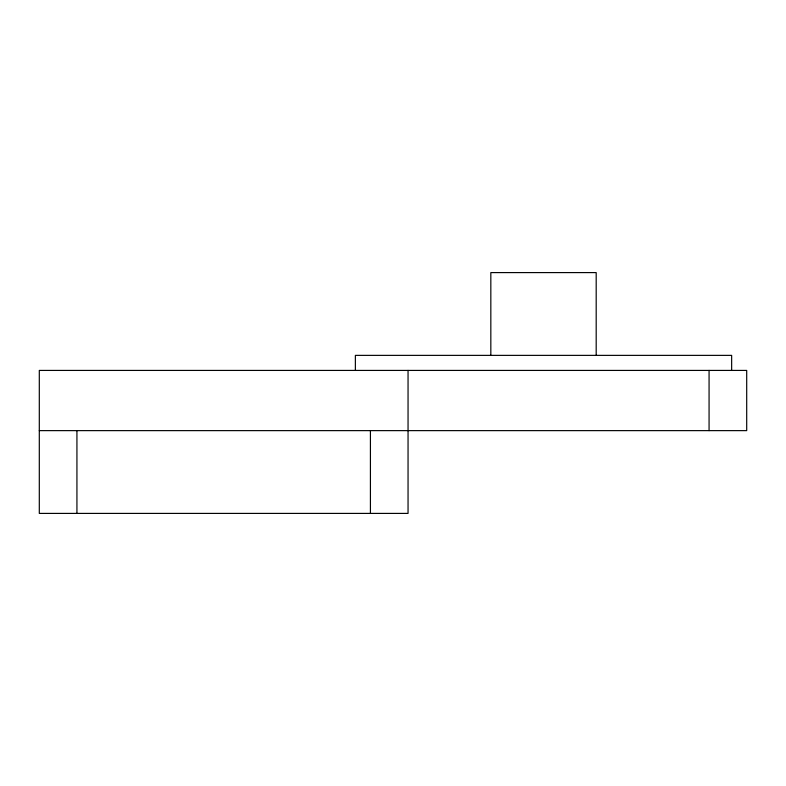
<?xml version="1.0" encoding="UTF-8"?>
<svg xmlns="http://www.w3.org/2000/svg" width="786" height="786" viewBox="0 0 786 786"><rect width="100%" height="100%" fill="white"/><g stroke="black" fill="none" stroke-linecap="round" stroke-linejoin="round"><path stroke-width="1.18" d="M39.3 430.63L746.7 430.63L746.7 370.422L39.3 370.422L39.3 513.405L408.052 513.405L408.052 370.422M731.648 370.422L731.648 355.37L355.37 355.37L355.37 370.422M709.07 370.422L709.07 430.63M596.191 355.37L596.191 272.595L490.828 272.595L490.828 355.37M370.422 430.63L370.422 513.405M76.93 430.63L76.93 513.405"/></g></svg>
